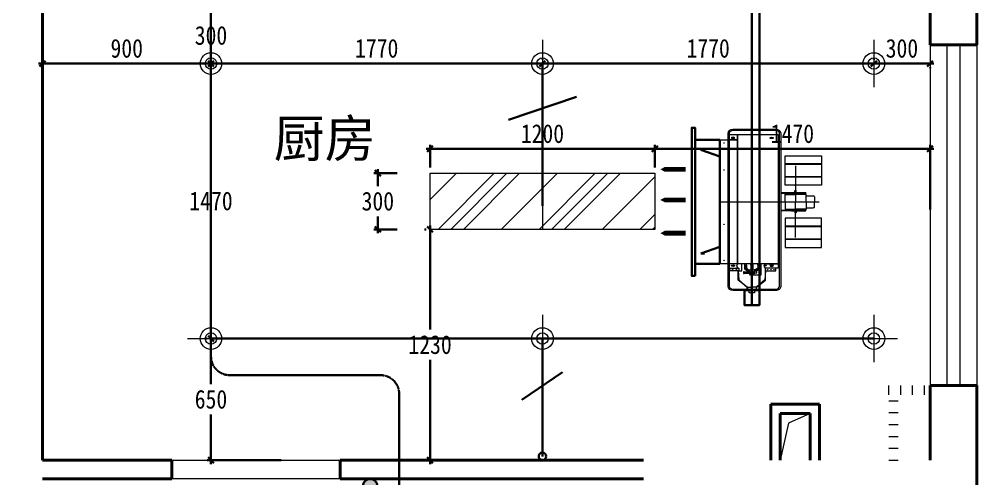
# Model space of a CAD drawing. Header units: millimetres. Extents: x -64529 to 3079702, y -28926 to 77119.
# Drawn here: x -22613 to -17498, y 37347 to 39805 of the extents above; entities that cross this region are included whole.
import ezdxf

# ---------------------------------------------------------------- set-up
doc = ezdxf.new("R2010")
doc.units = ezdxf.units.MM
doc.header["$LTSCALE"] = 10
doc.linetypes.add('DASH', pattern=[0.35, 0.25, -0.1])
doc.layers.get('0').update_dxf_attribs({"color": 255})
doc.layers.get('Defpoints').update_dxf_attribs({"color": 255})
for name, color, linetype, lineweight in [('1浅浅', 251, 'Continuous', 20), ('1灯位开关布线图', 1, 'Continuous', 30), ('1灯位开关布置图', 5, 'Continuous', 30), ('1灯具', 2, 'Continuous', 30), ('1空调', 3, 'Continuous', 30), ('灯具', 52, 'Continuous', 0), ('空调主机', 7, 'Continuous', 13)]:
    doc.layers.add(name, color=color, linetype=linetype, lineweight=lineweight)
doc.layers.add('家具细线', color=38, linetype='Continuous')
doc.layers.add('辅助线', color=8, linetype='Continuous')
doc.styles.add('夏建东', font='', dxfattribs={"width": 0.85})
doc.styles.add('宋体', font='', dxfattribs={"height": 2.5})
doc.styles.get('夏建东').set_extended_font_data('SimSun')
doc.styles.get('宋体').set_extended_font_data('SimSun')
doc.dimstyles.new('g', dxfattribs={"dimtxt": 100, "dimasz": 31, "dimexe": 21, "dimexo": 30, "dimgap": 31, "dimtad": 1, "dimtih": 1, "dimtoh": 1, "dimdec": 0, "dimrnd": 10, "dimdsep": 46, "dimtxsty": '夏建东', "dimblk": 'OBLIQUE', "dimcen": 2.5, "dimdle": 21, "dimclrd": 5, "dimclre": 5, "dimclrt": 5, "dimadec": 0, "dimazin": 0, "dimtfac": 1, "dimtdec": 0, "dimtmove": 2, "dimatfit": 3, "dimldrblk": 'DOT', "dimfxl": 300, "dimlwd": -1, "dimlwe": -1, "dimarcsym": 1})

# ---------------------------------------------------------------- blocks, each defined once
blk = doc.blocks.new('_Oblique')
at = {"color": 0, "linetype": 'ByBlock', "lineweight": -2}
blk.add_line((-0.5, -0.5), (0.5, 0.5), dxfattribs=at)
blk = doc.blocks.new('*D398')
at = {"layer": '1灯位开关布置图', "color": 5, "transparency": 16777216}
for p, q in [((-21588.3, 39597.2), (-21588.3, 39588.2)), ((-19818.3, 39597.2), (-19818.3, 39588.2)), ((-21609.3, 39567.2), (-19797.3, 39567.2))]:
    blk.add_line(p, q, dxfattribs=at)
at = {"layer": 'Defpoints', "color": 0, "lineweight": 30, "transparency": 16777216}
for p in [(-21588.3, 39567.2), (-19818.3, 39567.2), (-19818.3, 39567.2)]:
    blk.add_point(p, dxfattribs=at)
at = {"layer": '1灯位开关布置图', "color": 5, "transparency": 16777216, "xscale": 31, "yscale": 31, "zscale": 31, "rotation": 180}
blk.add_blockref('_Oblique', (-21588.3, 39567.2), dxfattribs=at)
at = {"layer": '1灯位开关布置图', "color": 5, "transparency": 16777216, "xscale": 31, "yscale": 31, "zscale": 31}
blk.add_blockref('_Oblique', (-19818.3, 39567.2), dxfattribs=at)
at = {"layer": '1灯位开关布置图', "color": 5, "transparency": 16777216, "insert": (-20703.3, 39648.2), "char_height": 100, "attachment_point": 5, "style": '夏建东'}
blk.add_mtext('1770', dxfattribs=at)
blk = doc.blocks.new('_Dot')
at = {"color": 0, "linetype": 'ByBlock', "lineweight": -2}
blk.add_line((-0.5, 0), (-1, 0), dxfattribs=at)
at = {"color": 0, "linetype": 'ByBlock', "const_width": 0.5}
blk.add_lwpolyline([(-0.25, 0, 1), (0.25, 0, 1)], format="xyb", close=True, dxfattribs=at)
blk = doc.blocks.new('*D399')
at = {"layer": '1灯位开关布置图', "color": 5, "transparency": 16777216}
for p, q in [((-19818.3, 39597.2), (-19818.3, 39588.2)), ((-18048.3, 39597.2), (-18048.3, 39588.2)), ((-19839.3, 39567.2), (-18027.3, 39567.2))]:
    blk.add_line(p, q, dxfattribs=at)
at = {"layer": 'Defpoints', "color": 0, "lineweight": 30, "transparency": 16777216}
for p in [(-19818.3, 39567.2), (-18048.3, 39567.2), (-18048.3, 39567.2)]:
    blk.add_point(p, dxfattribs=at)
at = {"layer": '1灯位开关布置图', "color": 5, "transparency": 16777216, "xscale": 31, "yscale": 31, "zscale": 31, "rotation": 180}
blk.add_blockref('_Oblique', (-19818.3, 39567.2), dxfattribs=at)
at = {"layer": '1灯位开关布置图', "color": 5, "transparency": 16777216, "xscale": 31, "yscale": 31, "zscale": 31}
blk.add_blockref('_Oblique', (-18048.3, 39567.2), dxfattribs=at)
at = {"layer": '1灯位开关布置图', "color": 5, "transparency": 16777216, "insert": (-18933.3, 39648.2), "char_height": 100, "attachment_point": 5, "style": '夏建东'}
blk.add_mtext('1770', dxfattribs=at)
blk = doc.blocks.new('*D400')
at = {"layer": '1灯位开关布置图', "color": 5, "transparency": 16777216}
for p, q in [((-18048.3, 39597.2), (-18048.3, 39588.2)), ((-18069.3, 39567.2), (-17727.3, 39567.2)), ((-17748.3, 39542.8), (-17748.3, 39546.2))]:
    blk.add_line(p, q, dxfattribs=at)
at = {"layer": 'Defpoints', "color": 0, "lineweight": 30, "transparency": 16777216}
for p in [(-18048.3, 39567.2), (-17748.3, 39572.8), (-17748.3, 39567.2)]:
    blk.add_point(p, dxfattribs=at)
at = {"layer": '1灯位开关布置图', "color": 5, "transparency": 16777216, "xscale": 31, "yscale": 31, "zscale": 31, "rotation": 180}
blk.add_blockref('_Oblique', (-18048.3, 39567.2), dxfattribs=at)
at = {"layer": '1灯位开关布置图', "color": 5, "transparency": 16777216, "xscale": 31, "yscale": 31, "zscale": 31}
blk.add_blockref('_Oblique', (-17748.3, 39567.2), dxfattribs=at)
at = {"layer": '1灯位开关布置图', "color": 5, "transparency": 16777216, "insert": (-17898.3, 39648.2), "char_height": 100, "attachment_point": 5, "style": '夏建东'}
blk.add_mtext('300', dxfattribs=at)
blk = doc.blocks.new('*D401')
at = {"layer": '1灯位开关布置图', "color": 5, "transparency": 16777216}
for p, q in [((-21356.3, 39867.2), (-21609.3, 39867.2)), ((-21588.3, 39888.2), (-21588.3, 39798.2)), ((-21588.3, 39546.2), (-21588.3, 39636.2)), ((-21618.3, 39567.2), (-21609.3, 39567.2))]:
    blk.add_line(p, q, dxfattribs=at)
at = {"layer": 'Defpoints', "color": 0, "lineweight": 30, "transparency": 16777216}
for p in [(-21326.3, 39867.2), (-21588.3, 39567.2), (-21588.3, 39567.2)]:
    blk.add_point(p, dxfattribs=at)
at = {"layer": '1灯位开关布置图', "color": 5, "transparency": 16777216, "xscale": 31, "yscale": 31, "zscale": 31}
for p, rotation in [((-21588.3, 39867.2), 90), ((-21588.3, 39567.2), 270)]:
    blk.add_blockref('_Oblique', p, dxfattribs=dict(at, rotation=rotation))
at = {"layer": '1灯位开关布置图', "color": 5, "transparency": 16777216, "insert": (-21588.3, 39717.2), "char_height": 100, "attachment_point": 5, "style": '夏建东'}
blk.add_mtext('300', dxfattribs=at)
blk = doc.blocks.new('*D402')
at = {"layer": '1灯位开关布置图', "color": 5, "transparency": 16777216}
for p, q in [((-21588.3, 39588.2), (-21588.3, 38913.2)), ((-21618.3, 39567.2), (-21609.3, 39567.2)), ((-21588.3, 38076.2), (-21588.3, 38751.2)), ((-21618.3, 38097.2), (-21609.3, 38097.2))]:
    blk.add_line(p, q, dxfattribs=at)
at = {"layer": 'Defpoints', "color": 0, "lineweight": 30, "transparency": 16777216}
for p in [(-21588.3, 39567.2), (-21588.3, 38097.2), (-21588.3, 38097.2)]:
    blk.add_point(p, dxfattribs=at)
at = {"layer": '1灯位开关布置图', "color": 5, "transparency": 16777216, "xscale": 31, "yscale": 31, "zscale": 31}
for p, rotation in [((-21588.3, 39567.2), 90), ((-21588.3, 38097.2), 270)]:
    blk.add_blockref('_Oblique', p, dxfattribs=dict(at, rotation=rotation))
at = {"layer": '1灯位开关布置图', "color": 5, "transparency": 16777216, "insert": (-21588.3, 38832.2), "char_height": 100, "attachment_point": 5, "style": '夏建东'}
blk.add_mtext('1470', dxfattribs=at)
blk = doc.blocks.new('*D403')
at = {"layer": '1灯位开关布置图', "color": 5, "transparency": 16777216}
for p, q in [((-21588.3, 38118.2), (-21588.3, 37853.2)), ((-21618.3, 38097.2), (-21609.3, 38097.2)), ((-21588.3, 37426.2), (-21588.3, 37691.2)), ((-21213.3, 37447.2), (-21609.3, 37447.2))]:
    blk.add_line(p, q, dxfattribs=at)
at = {"layer": 'Defpoints', "color": 0, "lineweight": 30, "transparency": 16777216}
for p in [(-21588.3, 38097.2), (-21588.3, 37447.2), (-21183.3, 37447.2)]:
    blk.add_point(p, dxfattribs=at)
at = {"layer": '1灯位开关布置图', "color": 5, "transparency": 16777216, "xscale": 31, "yscale": 31, "zscale": 31}
for p, rotation in [((-21588.3, 38097.2), 90), ((-21588.3, 37447.2), 270)]:
    blk.add_blockref('_Oblique', p, dxfattribs=dict(at, rotation=rotation))
at = {"layer": '1灯位开关布置图', "color": 5, "transparency": 16777216, "insert": (-21588.3, 37772.2), "char_height": 100, "attachment_point": 5, "style": '夏建东'}
blk.add_mtext('650', dxfattribs=at)
blk = doc.blocks.new('*D404')
at = {"layer": '1灯位开关布置图', "color": 5, "transparency": 16777216}
for p, q in [((-22488.3, 39472.2), (-22488.3, 39588.2)), ((-21588.3, 39597.2), (-21588.3, 39588.2)), ((-21567.3, 39567.2), (-22509.3, 39567.2))]:
    blk.add_line(p, q, dxfattribs=at)
at = {"layer": 'Defpoints', "color": 0, "lineweight": 30, "transparency": 16777216}
for p in [(-22488.3, 39567.2), (-21588.3, 39567.2), (-22488.3, 39442.2)]:
    blk.add_point(p, dxfattribs=at)
at = {"layer": '1灯位开关布置图', "color": 5, "transparency": 16777216, "xscale": 31, "yscale": 31, "zscale": 31, "rotation": 180}
blk.add_blockref('_Oblique', (-22488.3, 39567.2), dxfattribs=at)
at = {"layer": '1灯位开关布置图', "color": 5, "transparency": 16777216, "xscale": 31, "yscale": 31, "zscale": 31}
blk.add_blockref('_Oblique', (-21588.3, 39567.2), dxfattribs=at)
at = {"layer": '1灯位开关布置图', "color": 5, "transparency": 16777216, "insert": (-22038.3, 39648.2), "char_height": 100, "attachment_point": 5, "style": '夏建东'}
blk.add_mtext('900', dxfattribs=at)
blk = doc.blocks.new('*D472')
at = {"layer": '1灯位开关布置图', "color": 5, "transparency": 16777216}
for p, q in [((-20418.3, 39011.1), (-20418.3, 39132.2)), ((-19218.3, 39011.1), (-19218.3, 39132.2)), ((-20439.3, 39111.2), (-19197.3, 39111.2))]:
    blk.add_line(p, q, dxfattribs=at)
at = {"layer": 'Defpoints', "color": 0, "lineweight": 30, "transparency": 16777216}
for p in [(-19218.3, 39111.2), (-20418.3, 38981.1), (-19218.3, 38981.1)]:
    blk.add_point(p, dxfattribs=at)
at = {"layer": '1灯位开关布置图', "color": 5, "transparency": 16777216, "xscale": 31, "yscale": 31, "zscale": 31, "rotation": 180}
blk.add_blockref('_Oblique', (-20418.3, 39111.2), dxfattribs=at)
at = {"layer": '1灯位开关布置图', "color": 5, "transparency": 16777216, "xscale": 31, "yscale": 31, "zscale": 31}
blk.add_blockref('_Oblique', (-19218.3, 39111.2), dxfattribs=at)
at = {"layer": '1灯位开关布置图', "color": 5, "transparency": 16777216, "insert": (-19818.3, 39192.2), "char_height": 100, "attachment_point": 5, "style": '夏建东'}
blk.add_mtext('1200', dxfattribs=at)
blk = doc.blocks.new('*D473')
at = {"layer": '1灯位开关布置图', "color": 5, "transparency": 16777216}
for p, q in [((-19218.3, 39011.1), (-19218.3, 39132.2)), ((-17748.3, 38787.2), (-17748.3, 39132.2)), ((-19239.3, 39111.2), (-17727.3, 39111.2))]:
    blk.add_line(p, q, dxfattribs=at)
at = {"layer": 'Defpoints', "color": 0, "lineweight": 30, "transparency": 16777216}
for p in [(-17748.3, 39111.2), (-19218.3, 38981.1), (-17748.3, 38757.2)]:
    blk.add_point(p, dxfattribs=at)
at = {"layer": '1灯位开关布置图', "color": 5, "transparency": 16777216, "xscale": 31, "yscale": 31, "zscale": 31, "rotation": 180}
blk.add_blockref('_Oblique', (-19218.3, 39111.2), dxfattribs=at)
at = {"layer": '1灯位开关布置图', "color": 5, "transparency": 16777216, "xscale": 31, "yscale": 31, "zscale": 31}
blk.add_blockref('_Oblique', (-17748.3, 39111.2), dxfattribs=at)
at = {"layer": '1灯位开关布置图', "color": 5, "transparency": 16777216, "insert": (-18483.3, 39192.2), "char_height": 100, "attachment_point": 5, "style": '夏建东'}
blk.add_mtext('1470', dxfattribs=at)
blk = doc.blocks.new('*D474')
at = {"layer": '1灯位开关布置图', "color": 5, "transparency": 16777216}
for p, q in [((-20593.3, 38981.1), (-20718.2, 38981.1)), ((-20697.2, 39002.1), (-20697.2, 38912.1)), ((-20697.2, 38660.1), (-20697.2, 38750.1)), ((-20593.3, 38681.1), (-20718.2, 38681.1))]:
    blk.add_line(p, q, dxfattribs=at)
at = {"layer": 'Defpoints', "color": 0, "lineweight": 30, "transparency": 16777216}
for p in [(-20563.3, 38981.1), (-20697.2, 38681.1), (-20563.3, 38681.1)]:
    blk.add_point(p, dxfattribs=at)
at = {"layer": '1灯位开关布置图', "color": 5, "transparency": 16777216, "xscale": 31, "yscale": 31, "zscale": 31}
for p, rotation in [((-20697.2, 38981.1), 90), ((-20697.2, 38681.1), 270)]:
    blk.add_blockref('_Oblique', p, dxfattribs=dict(at, rotation=rotation))
at = {"layer": '1灯位开关布置图', "color": 5, "transparency": 16777216, "insert": (-20697.2, 38831.1), "char_height": 100, "attachment_point": 5, "style": '夏建东'}
blk.add_mtext('300', dxfattribs=at)
blk = doc.blocks.new('*D475')
at = {"layer": '1灯位开关布置图', "color": 5, "transparency": 16777216}
for p, q in [((-20448.3, 38681.1), (-20439.3, 38681.1)), ((-20418.3, 38702.1), (-20418.3, 38145.2)), ((-20418.3, 37426.2), (-20418.3, 37983.2)), ((-20434, 37447.2), (-20439.3, 37447.2))]:
    blk.add_line(p, q, dxfattribs=at)
at = {"layer": 'Defpoints', "color": 0, "lineweight": 30, "transparency": 16777216}
for p in [(-20418.3, 38681.1), (-20418.3, 37447.2), (-20404, 37447.2)]:
    blk.add_point(p, dxfattribs=at)
at = {"layer": '1灯位开关布置图', "color": 5, "transparency": 16777216, "xscale": 31, "yscale": 31, "zscale": 31}
for p, rotation in [((-20418.3, 38681.1), 90), ((-20418.3, 37447.2), 270)]:
    blk.add_blockref('_Oblique', p, dxfattribs=dict(at, rotation=rotation))
at = {"layer": '1灯位开关布置图', "color": 5, "transparency": 16777216, "insert": (-20418.3, 38064.2), "char_height": 100, "attachment_point": 5, "style": '夏建东'}
blk.add_mtext('1230', dxfattribs=at)
blk = doc.blocks.new('20180504.162427')
h = blk.add_hatch(color=7)
h.dxf.hatch_style = 1
edge = h.paths.add_edge_path()
edge.add_arc((38.5, 38.5), 38.5, 0, 360)
at = {"color": 7}
for p, q in [((159.5, 147.4), (101.3, 187.2)), ((76.3, 31.3), (159.5, 147.4))]:
    blk.add_line(p, q, dxfattribs=at)
blk.add_circle((38.5, 38.5), 38.5, dxfattribs=at)
blk = doc.blocks.new('20180525.174833')
at = {"layer": '家具细线', "color": 252, "lineweight": 5}
for p, q in [((126.2, 252.3), (126.2, 0)), ((0, 126.2), (252.3, 126.2))]:
    blk.add_line(p, q, dxfattribs=at)
blk.add_circle((126.2, 126.2), 30.4, dxfattribs=at)
at = {"layer": '灯具', "lineweight": 0}
blk.add_circle((126.2, 126.2), 57.7, dxfattribs=at)
blk = doc.blocks.new('20180525.174835')
at = {"layer": '家具细线', "color": 2, "lineweight": 5}
for p, q in [((126.2, 252.3), (126.2, 0)), ((0, 126.2), (252.3, 126.2))]:
    blk.add_line(p, q, dxfattribs=at)
blk.add_circle((126.2, 126.2), 30.4, dxfattribs=at)
at = {"layer": '灯具', "color": 2, "lineweight": 0}
blk.add_circle((126.2, 126.2), 57.7, dxfattribs=at)
blk = doc.blocks.new('20180525.174837')
at = {"layer": '家具细线', "color": 252, "lineweight": 5}
for p, q in [((126.2, 252.3), (126.2, 0)), ((0, 126.2), (252.3, 126.2))]:
    blk.add_line(p, q, dxfattribs=at)
blk.add_circle((126.2, 126.2), 30.4, dxfattribs=at)
at = {"layer": '灯具', "lineweight": 0}
blk.add_circle((126.2, 126.2), 57.7, dxfattribs=at)
blk = doc.blocks.new('20180525.17484')
at = {"layer": '家具细线', "color": 252, "lineweight": 5}
for p, q in [((126.2, 252.3), (126.2, 0)), ((0, 126.2), (252.3, 126.2))]:
    blk.add_line(p, q, dxfattribs=at)
blk.add_circle((126.2, 126.2), 30.4, dxfattribs=at)
at = {"layer": '灯具', "lineweight": 0}
blk.add_circle((126.2, 126.2), 57.7, dxfattribs=at)
blk = doc.blocks.new('20180525.174842')
at = {"layer": '家具细线', "color": 2, "lineweight": 5}
for p, q in [((126.2, 252.3), (126.2, 0)), ((0, 126.2), (252.3, 126.2))]:
    blk.add_line(p, q, dxfattribs=at)
blk.add_circle((126.2, 126.2), 30.4, dxfattribs=at)
at = {"layer": '灯具', "color": 2, "lineweight": 0}
blk.add_circle((126.2, 126.2), 57.7, dxfattribs=at)
blk = doc.blocks.new('20180525.174845')
at = {"layer": '家具细线', "color": 252, "lineweight": 5}
for p, q in [((126.2, 252.3), (126.2, 0)), ((0, 126.2), (252.3, 126.2))]:
    blk.add_line(p, q, dxfattribs=at)
blk.add_circle((126.2, 126.2), 30.4, dxfattribs=at)
at = {"layer": '灯具', "lineweight": 0}
blk.add_circle((126.2, 126.2), 57.7, dxfattribs=at)
blk = doc.blocks.new('r32ter')
at = {"color": 3}
for p, q in [((1119447.3, -954014.5), (1119446.3, -954035.1)), ((1119482.5, -954116.3), (1119447.3, -954014.5)), ((1119965.9, -954116.3), (1120001.1, -954014.5)), ((1120001.1, -954014.5), (1120002.1, -954035.1))]:
    blk.add_line(p, q, dxfattribs=at)
for points in [[(1119556.4, -953798.8, 0, 63, 0), (1119556.4, -953857.2, 25.2, 25.2, 0), (1119556.4, -953934.4, 25.2, 25.2, 0)], [(1119734.1, -953798.8, 0, 63, 0), (1119734.1, -953857.2, 25.2, 25.2, 0), (1119734.1, -953934.4, 25.2, 25.2, 0)], [(1119897.5, -953798.8, 0, 63, 0), (1119897.5, -953857.2, 25.2, 25.2, 0), (1119897.5, -953934.4, 25.2, 25.2, 0)]]:
    blk.add_lwpolyline(points, format="xyseb", dxfattribs=at)
at = {"color": 3, "lineweight": -2}
blk.add_lwpolyline([(1119327.6, -953984.2), (1120119.6, -953984.2), (1120119.6, -953966.2), (1119327.6, -953966.2)], close=True, dxfattribs=at)
at = {"color": 3}
blk.add_lwpolyline([(1119392.4, -954116.3), (1119392.4, -953984.2), (1120054.7, -953984.2), (1120054.7, -954116.3)], close=True, dxfattribs=at)
at = {"layer": '空调主机', "color": 3, "lineweight": 9}
for p, q in [((1119392.4, -954210), (1119392.4, -954116.3)), ((1119392.4, -954116.3), (1120056, -954116.3)), ((1120056, -954116.3), (1120056, -954210)), ((1119354.6, -954217.2), (1119354.6, -954160.3)), ((1119354.6, -954160.3), (1119368.8, -954160.3)), ((1119368.8, -954160.3), (1119368.8, -954217.2)), ((1120056, -954166.1), (1119368.8, -954166.1)), ((1119368.8, -954166.1), (1119368.8, -954211.9)), ((1120056, -954210), (1120056, -954166.1)), ((1120056, -954166.1), (1120084.4, -954166.1)), ((1120084.4, -954166.1), (1120084.4, -954210)), ((1119268.6, -954263), (1119305.5, -954214.3)), ((1119307.6, -954218.2), (1119268.6, -954263)), ((1119305.5, -954214.3), (1119354.6, -954214.3)), ((1119354.6, -954214.3), (1119307.6, -954218.2)), ((1119368.8, -954217.2), (1119354.6, -954217.2)), ((1119354.6, -954217.2), (1119354.6, -954234)), ((1119380.6, -954204.8), (1119368.8, -954211.9)), ((1119382.7, -954186.9), (1119380.5, -954186.9)), ((1119392.4, -954210), (1119380.6, -954204.8)), ((1119382.7, -954186.9), (1119382.7, -954183.8)), ((1119382.7, -954186.9), (1119384.9, -954186.9)), ((1119382.7, -954186.9), (1119382.7, -954190)), ((1119392.4, -954427.2), (1119392.4, -954210)), ((1119392.4, -954210), (1120084.4, -954210)), ((1120056, -954210), (1119392.4, -954210)), ((1120084.4, -954210), (1120056, -954210)), ((1120065.7, -954186.9), (1120063.5, -954186.9)), ((1120065.7, -954186.9), (1120065.7, -954183.8)), ((1120065.7, -954186.9), (1120065.7, -954190)), ((1120065.7, -954186.9), (1120067.9, -954186.9)), ((1120084.4, -954210), (1120084.4, -954427.2)), ((1119237.3, -954300.7), (1119237.3, -954272.6)), ((1119237.3, -954272.6), (1119237.3, -954272.6)), ((1119237.3, -954272.6), (1119251.7, -954272.6)), ((1119251.7, -954272.6), (1119251.7, -954272.6)), ((1119251.7, -954272.6), (1119251.7, -954300.7)), ((1119257.7, -954263), (1119268.6, -954263)), ((1119268.6, -954264), (1119257.7, -954264)), ((1119268.6, -954263), (1119268.6, -954287.5)), ((1119332.2, -954277.2), (1119333.4, -954276)), ((1119332.2, -954277.2), (1119333.4, -954278.4)), ((1119332.2, -954277.2), (1119335.9, -954277.2)), ((1119333.7, -954282), (1119333.7, -954277.2)), ((1119335.9, -954277.2), (1119334.7, -954276)), ((1119335.9, -954277.2), (1119334.7, -954278.4)), ((1119350.7, -954274.9), (1119338.8, -954274.9)), ((1119349.5, -954243.3), (1119340, -954243.3)), ((1119341.2, -954274.9), (1119341.2, -954247.4)), ((1119344.7, -954274.9), (1119344.7, -954249.4)), ((1119348.3, -954274.9), (1119348.3, -954247.4)), ((1119353.3, -954269.8), (1119362.5, -954282)), ((1119354.6, -954234), (1119392.4, -954234)), ((1119385.5, -954248.7), (1119365.4, -954248.7)), ((1119385.5, -954253.9), (1119367.5, -954253.9)), ((1119385.5, -954259.1), (1119368.4, -954259.1)), ((1119392.4, -954248.7), (1119385.5, -954248.7)), ((1119385.5, -954248.7), (1119385.5, -954259.1)), ((1119385.5, -954259.1), (1119392.4, -954259.1)), ((1119392.4, -954259.1), (1119392.4, -954248.7)), ((1119314.2, -954287.5), (1119220.4, -954287.5)), ((1119251.7, -954300.7), (1119237.3, -954300.7)), ((1119237.3, -954300.7), (1119237.3, -954300.7)), ((1119251.7, -954300.7), (1119251.7, -954300.7)), ((1119268.6, -954311), (1119257.7, -954311)), ((1119257.7, -954312), (1119268.6, -954312)), ((1119268.6, -954312), (1119268.6, -954287.5)), ((1119307.6, -954356.8), (1119268.6, -954312)), ((1119268.6, -954312), (1119305.5, -954360.7)), ((1119362.7, -954287.5), (1119314.2, -954287.5)), ((1119332.9, -954300.1), (1119332.9, -954282)), ((1119332.9, -954282), (1119334.5, -954282)), ((1119334.5, -954300.1), (1119332.9, -954300.1)), ((1119333.7, -954300.1), (1119333.7, -954302.5)), ((1119333.7, -954303.5), (1119333.7, -954337.8)), ((1119334.5, -954282), (1119334.5, -954300.1)), ((1119350.7, -954300.1), (1119338.8, -954300.1)), ((1119344.7, -954300.1), (1119344.7, -954313.2)), ((1119344.7, -954313.2), (1119356.3, -954313.2)), ((1119353.3, -954305.2), (1119362.9, -954292.5)), ((1119362.9, -954292.5), (1119362.5, -954282)), ((1119385.5, -954282), (1119362.5, -954282)), ((1119392.4, -954287.5), (1119362.7, -954287.5)), ((1119385.5, -954292.5), (1119362.9, -954292.5)), ((1119385.5, -954329.3), (1119368.7, -954329.3)), ((1119385.5, -954324.1), (1119370, -954324.1)), ((1119385.5, -954318.9), (1119371.1, -954318.9)), ((1119385.5, -954292.5), (1119385.5, -954282)), ((1119385.5, -954282), (1119392.4, -954282)), ((1119392.4, -954292.5), (1119385.5, -954292.5)), ((1119385.5, -954329.3), (1119385.5, -954318.9)), ((1119385.5, -954318.9), (1119392.4, -954318.9)), ((1119392.4, -954329.3), (1119385.5, -954329.3)), ((1119392.4, -954282), (1119392.4, -954292.5)), ((1119392.4, -954318.9), (1119392.4, -954329.3)), ((1119305.5, -954360.7), (1119354.6, -954360.7)), ((1119354.6, -954360.7), (1119307.6, -954356.8)), ((1119333.7, -954337.8), (1119392.4, -954337.8)), ((1119368.8, -954357.9), (1119354.6, -954357.9)), ((1119354.6, -954357.9), (1119354.6, -954414.7)), ((1119380.6, -954350.7), (1119368.8, -954357.9)), ((1119368.8, -954414.7), (1119368.8, -954357.9)), ((1119368.8, -954427.2), (1119368.8, -954357.9)), ((1119392.4, -954355.9), (1119380.6, -954350.7)), ((1119392.4, -954355.9), (1119392.4, -954427.2)), ((1119354.6, -954414.7), (1119368.8, -954414.7)), ((1119392.4, -954427.2), (1119368.8, -954427.2)), ((1119382.7, -954393), (1119380.5, -954393)), ((1119382.7, -954393), (1119382.7, -954389.9)), ((1119382.7, -954393), (1119382.7, -954396.1)), ((1119382.7, -954393), (1119384.9, -954393)), ((1120084.4, -954427.2), (1119392.4, -954427.2)), ((1120065.7, -954393), (1120063.5, -954393)), ((1120065.7, -954393), (1120065.7, -954389.9)), ((1120065.7, -954393), (1120067.9, -954393)), ((1120065.7, -954393), (1120065.7, -954396.1)), ((1119635.8, -954464.4), (1119479.5, -954464.4)), ((1119479.5, -954464.4), (1119479.5, -954658.9)), ((1119522.2, -954658.9), (1119522.2, -954464.4)), ((1119524.4, -954658.9), (1119524.4, -954464.4)), ((1119591, -954658.9), (1119591, -954464.4)), ((1119593.2, -954658.9), (1119593.2, -954464.4)), ((1119635.8, -954658.9), (1119635.8, -954464.4)), ((1119676.7, -954520.9), (1119676.7, -954443.1)), ((1119676.7, -954443.1), (1119676.7, -954443.1)), ((1119676.7, -954443.1), (1119677.8, -954443.1)), ((1119677.8, -954443.1), (1119677.8, -954443.1)), ((1119677.8, -954443.1), (1119677.8, -954520.9)), ((1119685.5, -954464.4), (1119682.2, -954464.4)), ((1119682.2, -954474.5), (1119682.2, -954520.9)), ((1119685.5, -954464.4), (1119685.5, -954520.9)), ((1119724.2, -954464.4), (1119685.5, -954464.4)), ((1119724.2, -954464.4), (1119762.9, -954464.4)), ((1119762.9, -954464.4), (1119762.9, -954520.9)), ((1119762.9, -954464.4), (1119766.2, -954464.4)), ((1119766.2, -954474.5), (1119766.2, -954520.9)), ((1119771.7, -954443.1), (1119770.6, -954443.1)), ((1119770.6, -954443.1), (1119770.6, -954443.1)), ((1119770.6, -954443.1), (1119770.6, -954520.9)), ((1119771.7, -954520.9), (1119771.7, -954443.1)), ((1119771.7, -954443.1), (1119771.7, -954443.1)), ((1119812.6, -954464.4), (1119968.9, -954464.4)), ((1119812.6, -954658.9), (1119812.6, -954464.4)), ((1119855.2, -954658.9), (1119855.2, -954464.4)), ((1119857.4, -954658.9), (1119857.4, -954464.4)), ((1119924, -954658.9), (1119924, -954464.4)), ((1119926.3, -954658.9), (1119926.3, -954464.4)), ((1119968.9, -954464.4), (1119968.9, -954658.9)), ((1119532.7, -954520.9), (1119724.2, -954520.9)), ((1119635.8, -954517.4), (1119635.8, -954520.9)), ((1119635.8, -954524.3), (1119635.8, -954520.9)), ((1119675.5, -954517.4), (1119664.6, -954517.4)), ((1119664.6, -954517.4), (1119664.6, -954520.9)), ((1119664.6, -954524.3), (1119664.6, -954520.9)), ((1119675.5, -954524.3), (1119664.6, -954524.3)), ((1119675.5, -954501.6), (1119675.5, -954573.2)), ((1119677.8, -954520.9), (1119676.7, -954520.9)), ((1119676.7, -954520.9), (1119676.7, -954520.9)), ((1119677.8, -954499.1), (1119677.5, -954499.1)), ((1119677.8, -954520.9), (1119677.8, -954520.9)), ((1119679.8, -954573.2), (1119679.8, -954501.6)), ((1119682.2, -954567.2), (1119682.2, -954520.9)), ((1119685.5, -954577.4), (1119685.5, -954520.9)), ((1119915.7, -954520.9), (1119724.2, -954520.9)), ((1119762.9, -954577.4), (1119762.9, -954520.9)), ((1119766.2, -954567.2), (1119766.2, -954520.9)), ((1119768.6, -954573.2), (1119768.6, -954501.6)), ((1119770.6, -954499.1), (1119770.9, -954499.1)), ((1119770.6, -954520.9), (1119770.6, -954520.9)), ((1119770.6, -954520.9), (1119771.7, -954520.9)), ((1119771.7, -954520.9), (1119771.7, -954520.9)), ((1119772.9, -954501.6), (1119772.9, -954573.2)), ((1119772.9, -954517.4), (1119783.8, -954517.4)), ((1119772.9, -954524.3), (1119783.8, -954524.3)), ((1119812.6, -954517.4), (1119812.6, -954520.9)), ((1119812.6, -954524.3), (1119812.6, -954520.9)), ((1119677.5, -954575.8), (1119677.8, -954575.8)), ((1119685.5, -954577.4), (1119682.2, -954577.4)), ((1119724.2, -954577.4), (1119685.5, -954577.4)), ((1119692.5, -954577.4), (1119692.5, -954615.3)), ((1119724.2, -954577.4), (1119762.9, -954577.4)), ((1119755.9, -954577.4), (1119755.9, -954615.3)), ((1119762.9, -954577.4), (1119766.2, -954577.4)), ((1119770.9, -954575.8), (1119770.6, -954575.8)), ((1119697.4, -954621.8), (1119724.2, -954621.8)), ((1119751, -954621.8), (1119724.2, -954621.8)), ((1119479.5, -954658.9), (1119635.8, -954658.9)), ((1119968.9, -954658.9), (1119812.6, -954658.9))]:
    blk.add_line(p, q, dxfattribs=at)
at = {"layer": '空调主机', "color": 3, "lineweight": 5}
for p, q in [((1120090.1, -954158.3), (1119272.6, -954158.3)), ((1119251.7, -954185.3), (1119251.7, -954416.1)), ((1120111, -954416.1), (1120111, -954185.3)), ((1119272.6, -954443.1), (1120090.1, -954443.1))]:
    blk.add_line(p, q, dxfattribs=at)
at = {"layer": '空调主机', "color": 3}
for p, q in [((1120090.1, -954166.1), (1119272.6, -954166.1)), ((1119257.7, -954185.3), (1119257.7, -954416.1)), ((1120105, -954416.1), (1120105, -954185.3)), ((1119272.6, -954435.4), (1120090.1, -954435.4))]:
    blk.add_line(p, q, dxfattribs=at)
at = {"layer": '空调主机', "color": 3, "lineweight": 5}
for centre, start_param, end_param in [((1119272.6, -954185.3), 0, 1.570796), ((1120090.1, -954185.3), -1.570796, 0), ((1119272.6, -954416.1), 1.570796, 3.141593), ((1120090.1, -954416.1), 3.141593, 4.712389)]:
    blk.add_ellipse(centre, major_axis=(0, 27), ratio=0.77429, start_param=start_param, end_param=end_param, dxfattribs=at)
at = {"layer": '空调主机', "color": 3}
for centre, start_param, end_param in [((1119272.6, -954185.3), 0, 1.570796), ((1120090.1, -954185.3), 4.712389, 6.283185), ((1119272.6, -954416.1), 1.570796, 3.141593), ((1120090.1, -954416.1), 3.141593, 4.712389)]:
    blk.add_ellipse(centre, major_axis=(0, 19.3), ratio=0.77429, start_param=start_param, end_param=end_param, dxfattribs=at)
at = {"layer": '空调主机', "color": 3, "lineweight": 9}
for centre, major_axis, ratio, start_param, end_param in [((1119361.7, -954169.2), (0, 1.21), 0.77429, 1.570796326702902, 7.853981633882487), ((1119382.7, -954186.9), (0, 9.19), 0.407862, 3.141593, 9.424778), ((1119410.5, -954138.1), (0, 1.21), 0.77429, 1.570796326702902, 7.853981633882487), ((1119603.8, -954138.1), (0, 1.21), 0.77429, 1.570796326754998, 7.853981633934584), ((1119894.3, -954138.1), (0, 1.21), 0.77429, 1.570796327146124, 7.85398163432571), ((1120037.9, -954138.1), (0, 1.21), 0.77429, 1.570796327146124, 7.85398163432571), ((1119361.7, -954185.6), (0, 1.21), 0.77429, 1.570796326680094, 7.85398163385968), ((1119361.7, -954203.8), (0, 1.21), 0.77429, 1.570796326680094, 7.85398163385968), ((1119281.8, -954286.6), (0, 41.3), 0.77429, 1.223528, 1.918065), ((1119344.7, -954274.9), (0, 7.66), 0.77429, 1.570796, 4.712389), ((1119344.7, -954243.3), (0, 6.13), 0.77429, 1.570796, 4.712389), ((1119389, -954287.5), (0, 49.4), 0.77429, 0.664485, 1.204171), ((1119389.4, -954287.8), (0, 44.1), 0.77429, 0.694736, 1.26495), ((1119389, -954287.5), (0, 38.9), 0.77429, 0.752317, 1.332497), ((1119333.7, -954303.1), (-0.724, 0), 0.807711, 3.342482, 6.082296), ((1119344.7, -954300.1), (0, 7.66), 0.77429, 4.712389, 7.853982), ((1119344.5, -954287.5), (0, 4.96), 0.77429, 1.570796326732925, 7.853981633912512), ((1119389, -954287.5), (0, 49.4), 0.77429, 1.937421, 2.581114), ((1119389.4, -954287.8), (0, 44.1), 0.77429, 1.866849, 2.536978), ((1119389, -954287.5), (0, 38.9), 0.77429, 1.809095, 2.508026), ((1119361.7, -954371.3), (0, 1.21), 0.77429, 1.570796326702902, 7.853981633882487), ((1119382.7, -954361.6), (0, 2.29), 0.77429, 1.570796326744335, 7.853981633923921), ((1119361.7, -954389.4), (0, 1.21), 0.77429, 1.570796327146124, 7.85398163432571), ((1119361.7, -954405.8), (0, 1.21), 0.77429, 1.570796326680094, 7.85398163385968), ((1119677.3, -954469.4), (0, 8.05), 0.77429, 4.03203, 5.395782), ((1119771.1, -954469.4), (0, 8.05), 0.77429, 0.887403, 2.251155), ((1119677.5, -954501.6), (0, 2.57), 0.77429, 0, 1.570796), ((1119677.8, -954501.6), (0, 2.57), 0.77429, 4.712389, 6.283185), ((1119770.6, -954501.6), (0, 2.57), 0.77429, 0, 1.570796), ((1119770.9, -954501.6), (0, 2.57), 0.77429, 4.712389, 6.283185), ((1119677.5, -954573.2), (0, 2.57), 0.77429, 1.570796, 3.141593), ((1119677.8, -954573.2), (0, 1.21), 0.77429, 1.57079632702526, 7.853981634204846), ((1119677.8, -954573.2), (0, 2.57), 0.77429, 3.141593, 4.712389), ((1119677.3, -954572.3), (0, 8.05), 0.77429, 4.028996, 5.392748), ((1119771.1, -954572.3), (0, 8.05), 0.77429, 0.890438, 2.25419), ((1119770.6, -954573.2), (0, 2.57), 0.77429, 1.570796, 3.141593), ((1119770.6, -954573.2), (0, 1.21), 0.77429, 1.570796326754998, 7.853981633934584), ((1119770.9, -954573.2), (0, 2.57), 0.77429, 3.141593, 4.712389), ((1119697.4, -954615.3), (0, 6.42), 0.77429, 1.570796, 3.141593), ((1119751, -954615.3), (0, 6.42), 0.77429, 3.141593, 4.712389)]:
    blk.add_ellipse(centre, major_axis=major_axis, ratio=ratio, start_param=start_param, end_param=end_param, dxfattribs=at)
at = {"layer": '空调主机', "color": 3, "lineweight": 9, "extrusion": (0, 0, -1)}
for centre, major_axis, ratio, start_param, end_param in [((1120065.7, -954186.9), (0, 9.19), 0.407862, 3.141593, 9.424778), ((1119333.7, -954302.9), (0.724, 0), 0.807711, 0.20089, 2.940703)]:
    blk.add_ellipse(centre, major_axis=major_axis, ratio=ratio, start_param=start_param, end_param=end_param, dxfattribs=at)
blk.add_ellipse((1119382.7, -954393), major_axis=(0, 9.19), ratio=0.407862, dxfattribs=at)
at = {"layer": '空调主机', "color": 3, "lineweight": 9}
blk.add_ellipse((1120065.7, -954393), major_axis=(0, 9.19), ratio=0.407862, dxfattribs=at)
at = {"layer": '辅助线', "color": 3, "lineweight": 9}
blk.add_line((1119724.2, -954116.3), (1119724.2, -954647.3), dxfattribs=at)

msp = doc.modelspace()

# ---------------------------------------------------------------- hatches: boundary and pattern name
at = {"layer": '1浅浅', "lineweight": 0}
h = msp.add_hatch(dxfattribs=at)
h.set_pattern_fill('ANSI31', color=256, scale=20, angle=45, style=0)
h.set_pattern_definition([(90, (-17968.255, 37797.24), (-63.5, 0), [])])
h.paths.add_polyline_path([(-17968.3, 37847.2), (-17748.3, 37847.2), (-17748.3, 37797.2), (-17968.3, 37797.2)])
h = msp.add_hatch(dxfattribs=at)
h.set_pattern_fill('ANSI31', color=256, scale=20, angle=135, style=0)
h.set_pattern_definition([(180, (-17968.255, 37447.24), (-7e-15, -63.5), [])])
h.paths.add_polyline_path([(-17968.3, 37797.2), (-17918.3, 37797.2), (-17918.3, 37447.2), (-17968.3, 37447.2)])
at = {"layer": '1灯具', "lineweight": 5}
h = msp.add_hatch(dxfattribs=at)
h.set_pattern_fill('PLASTI', color=256, scale=60, angle=45, style=0)
h.set_pattern_definition([(45, (-21018.26, 38981.1), (-269.41, 269.41), []), (45, (-21051.93, 39014.77), (-269.41, 269.41), []), (45, (-21085.6, 39048.44), (-269.41, 269.41), []), (45, (-21186.63, 39149.47), (-269.41, 269.41), [])])
h.paths.add_polyline_path([(-20437.1, 38981.1), (-20418.3, 38981.1), (-20418.3, 38681.1), (-20399.4, 38681.1)], flags=17)
h.paths.add_polyline_path([(-19818.3, 38981.1), (-20437.1, 38981.1), (-20399.4, 38681.1), (-19818.3, 38681.1)])
h.paths.add_polyline_path([(-19218.3, 38981.1), (-19818.3, 38981.1), (-19818.3, 38681.1), (-19218.3, 38681.1)])

# ---------------------------------------------------------------- linework, layer by layer
at = {"layer": '1浅浅', "lineweight": 40}
for p, q in [((-17498.3, 40557.2), (-17498.3, 39677.2)), ((-22488.3, 39867.2), (-22488.3, 37447.2)), ((-17748.3, 39867.2), (-17748.3, 39677.2)), ((-17748.3, 39667.2), (-17748.3, 39677.2)), ((-17748.3, 39667.2), (-17498.3, 39667.2)), ((-17498.3, 39667.2), (-17498.3, 39677.2)), ((-17748.3, 37847.2), (-17498.3, 37847.2)), ((-17748.3, 37447.2), (-17748.3, 37847.2)), ((-17498.3, 37197.2), (-17498.3, 37847.2)), ((-18598.3, 37747.2), (-18338.3, 37747.2)), ((-18598.3, 37747.2), (-18598.3, 37447.2)), ((-18598.3, 37747.2), (-18338.3, 37747.2)), ((-18598.3, 37747.2), (-18598.3, 37447.2)), ((-18338.3, 37747.2), (-18338.3, 37447.2)), ((-18338.3, 37747.2), (-18338.3, 37447.2)), ((-18548.3, 37697.2), (-18388.3, 37697.2)), ((-18548.3, 37697.2), (-18548.3, 37447.2)), ((-18388.3, 37697.2), (-18388.3, 37447.2)), ((-22488.3, 37447.2), (-21798.3, 37447.2)), ((-21798.3, 37447.2), (-21798.3, 37347.2)), ((-20898.3, 37447.2), (-20898.3, 37347.2)), ((-20898.3, 37447.2), (-19278.3, 37447.2)), ((-22488.3, 37347.2), (-21798.3, 37347.2)), ((-20898.3, 37347.2), (-19278.3, 37347.2))]:
    msp.add_line(p, q, dxfattribs=at)
at = {"layer": '1浅浅', "lineweight": 15}
for p, q in [((-17748.3, 39667.2), (-17748.3, 37847.2)), ((-17658.3, 39667.2), (-17658.3, 37847.2)), ((-17588.3, 39667.2), (-17588.3, 37847.2)), ((-17498.3, 39667.2), (-17498.3, 37847.2))]:
    msp.add_line(p, q, dxfattribs=at)
at = {"layer": '1浅浅', "lineweight": 20}
for p, q in [((-18548.3, 37697.2), (-18388.3, 37697.2)), ((-18548.3, 37697.2), (-18548.3, 37447.2)), ((-18388.3, 37697.2), (-18388.3, 37447.2))]:
    msp.add_line(p, q, dxfattribs=at)
at = {"layer": '1浅浅', "ltscale": 0.1}
for p, q in [((-18388.3, 37697.2), (-18504.4, 37645.3)), ((-18388.3, 37697.2), (-18504.4, 37645.3)), ((-18504.4, 37645.3), (-18548.3, 37447.2)), ((-18504.4, 37645.3), (-18548.3, 37447.2))]:
    msp.add_line(p, q, dxfattribs=at)
at = {"layer": '1浅浅', "ltscale": 0.5}
msp.add_lwpolyline([(-21798.3, 37447.2), (-20898.3, 37447.2), (-20898.3, 37347.2), (-21798.3, 37347.2)], close=True, dxfattribs=at)
at = {"layer": '1灯位开关布线图', "linetype": 'Continuous', "lineweight": 30}
for points in [[(-21588.3, 39567.2), (-21588.3, 40105.6)], [(-18048.3, 39567.2), (-21588.3, 39567.2)], [(-18048.3, 38097.2), (-21588.3, 38097.2), (-21588.3, 39567.2)], [(-19818.3, 38806.1), (-19818.3, 39567.2)], [(-20000.3, 39267), (-19636.3, 39390)], [(-19818.3, 38097.2), (-19818.3, 37467)], [(-19928.4, 37769.2), (-19710.5, 37918.1)]]:
    msp.add_lwpolyline(points, dxfattribs=at)
at = {"layer": '1灯位开关布线图', "color": 6, "linetype": 'DASH', "lineweight": 30}
msp.add_lwpolyline([(-20583.3, 37258.7), (-20583.3, 37801.7, 0.414214), (-20683.3, 37901.7), (-21488.3, 37901.7, -0.414214), (-21588.3, 38001.7), (-21588.3, 38097.2)], format="xyb", dxfattribs=at)
at = {"layer": '1灯位开关布线图', "linetype": 'Continuous', "lineweight": 30}
msp.add_circle((-19818.3, 37467.7), 20, dxfattribs=at)
at = {"layer": '1灯具', "lineweight": 0}
msp.add_line((-19818.3, 38981.1), (-19818.3, 38681.1), dxfattribs=at)
msp.add_lwpolyline([(-19218.3, 38981.1), (-19218.3, 38681.1), (-20418.3, 38681.1), (-20418.3, 38981.1)], close=True, dxfattribs=at)
at = {"layer": '1空调', "color": 1, "linetype": 'Continuous', "lineweight": 30}
msp.add_lwpolyline([(-18659.7, 38276.1), (-18659.7, 40660.6, 0.414214), (-18759.7, 40760.6), (-26025, 40760.6)], format="xyb", dxfattribs=at)
at = {"layer": '1空调', "linetype": 'Continuous', "lineweight": 30}
msp.add_lwpolyline([(-18699.7, 38276.1), (-18699.7, 40032.5, 0.414214), (-18799.7, 40132.5), (-21810.6, 40132.5)], format="xyb", dxfattribs=at)
msp.add_lwpolyline([(-18739.7, 38356.1), (-18659.7, 38356.1), (-18659.7, 38276.1), (-18739.7, 38276.1)], close=True, dxfattribs=at)

# ---------------------------------------------------------------- block references
at = {"layer": '1灯位开关布线图', "color": 251, "rotation": 270}
msp.add_blockref('20180504.162427', (-20776.8, 37347.2), dxfattribs=at)
at = {"layer": '1灯具'}
for name, p in [('20180525.174833', (-21714.4, 39441.1)), ('20180525.174835', (-19944.4, 39441.1)), ('20180525.174837', (-18174.4, 39441.1)), ('20180525.17484', (-21714.4, 37971.1)), ('20180525.174842', (-19944.4, 37971.1)), ('20180525.174845', (-18174.4, 37971.1))]:
    msp.add_blockref(name, p, dxfattribs=at)
at = {"layer": '1空调', "rotation": 90}
msp.add_blockref('r32ter', (-972987.2, -1080895.7), dxfattribs=at)

# ---------------------------------------------------------------- texts
at = {"layer": '1浅浅', "lineweight": 5, "style": '宋体'}
msp.add_text('厨房', height=200, dxfattribs=at).set_placement((-21253.4, 39067.2))

# ---------------------------------------------------------------- dimensions: what is measured, and where the dimension line sits
at = {"layer": '1灯位开关布置图'}
for base, p1, p2, picture, middle in [((-21588.3, 39567.2), (-21326.3, 39867.2), (-21588.3, 39567.2), '*D401', (-21588.3, 39717.2)), ((-21588.3, 38097.2), (-21588.3, 39567.2), (-21588.3, 38097.2), '*D402', (-21588.3, 38832.2)), ((-20697.2, 38681.1), (-20563.3, 38981.1), (-20563.3, 38681.1), '*D474', (-20697.2, 38831.1)), ((-20418.3, 37447.2), (-20418.3, 38681.1), (-20404, 37447.2), '*D475', (-20418.3, 38064.2)), ((-21588.3, 37447.2), (-21588.3, 38097.2), (-21183.3, 37447.2), '*D403', (-21588.3, 37772.2))]:
    dim = msp.add_linear_dim(base=base, p1=p1, p2=p2, angle=90, dimstyle='g', dxfattribs=at)
    dim.commit()
    dim.dimension.update_dxf_attribs({"geometry": picture, "text_midpoint": middle})
for base, p1, p2, picture, middle in [((-22488.3, 39567.2), (-21588.3, 39567.2), (-22488.3, 39442.2), '*D404', (-22038.3, 39648.2)), ((-19818.3, 39567.2), (-21588.3, 39567.2), (-19818.3, 39567.2), '*D398', (-20703.3, 39648.2)), ((-18048.3, 39567.2), (-19818.3, 39567.2), (-18048.3, 39567.2), '*D399', (-18933.3, 39648.2)), ((-17748.3, 39567.2), (-18048.3, 39567.2), (-17748.3, 39572.8), '*D400', (-17898.3, 39648.2)), ((-19218.3, 39111.2), (-20418.3, 38981.1), (-19218.3, 38981.1), '*D472', (-19818.3, 39192.2)), ((-17748.3, 39111.2), (-19218.3, 38981.1), (-17748.3, 38757.2), '*D473', (-18483.3, 39192.2))]:
    dim = msp.add_linear_dim(base=base, p1=p1, p2=p2, dimstyle='g', dxfattribs=at)
    dim.commit()
    dim.dimension.update_dxf_attribs({"geometry": picture, "text_midpoint": middle})

doc.saveas('drawing.dxf')
